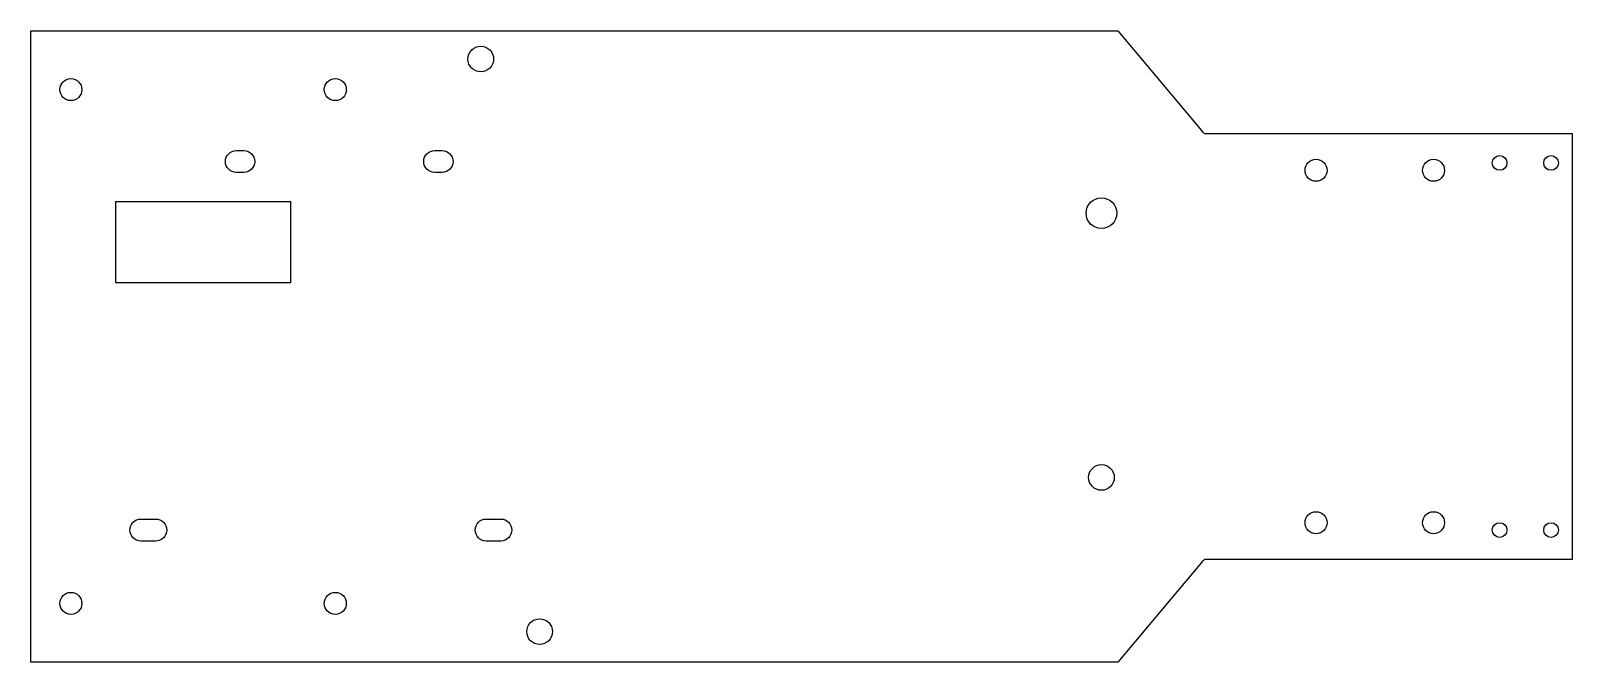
# Model space of a CAD drawing. Header units: millimetres. Extents: x -42 to 168, y -23 to 63.
import ezdxf

# ---------------------------------------------------------------- set-up
doc = ezdxf.new("R2010")
doc.units = ezdxf.units.MM
doc.layers.get('0').update_dxf_attribs({"linetype": 'CONTINUOUS'})

msp = doc.modelspace()

# ---------------------------------------------------------------- linework, layer by layer
for points in [[(-42, -23), (-42, 63), (106, 63), (117.42, 49.41, 0.057319), (117.83, 49.01), (167.88, 49.01), (167.88, -9), (117.84, -9, 0.059193), (117.42, -9.41), (106, -23)], [(-14, 43.7, -1), (-14, 46.7), (-13, 46.7, -1), (-13, 43.7)], [(13, 43.7, -1), (13, 46.7), (14, 46.7, -1), (14, 43.7)], [(-27.01, -6.5, -1), (-27.01, -3.5), (-25, -3.5, -1), (-25, -6.5)], [(20, -6.5, -1), (20, -3.5), (22, -3.5, -1), (22, -6.5)]]:
    msp.add_lwpolyline(points, format="xyb", close=True)
msp.add_lwpolyline([(-6.61, 28.7), (-6.61, 39.7), (-30.48, 39.7), (-30.48, 28.7)], close=True)
for centre, radius in [((19.27, 59.16), 1.75), ((-36.55, 55), 1.5), ((-0.55, 55), 1.5), ((133, 44), 1.5), ((149, 44), 1.5), ((158, 45), 1), ((165, 45), 1), ((103.78, 38.16), 2.09), ((103.78, 2.16), 1.75), ((133, -4), 1.5), ((149, -4), 1.5), ((158, -5), 1), ((165, -5), 1), ((-36.55, -15), 1.5), ((-0.55, -15), 1.5), ((27.28, -18.84), 1.75)]:
    msp.add_circle(centre, radius)

doc.saveas('drawing.dxf')
